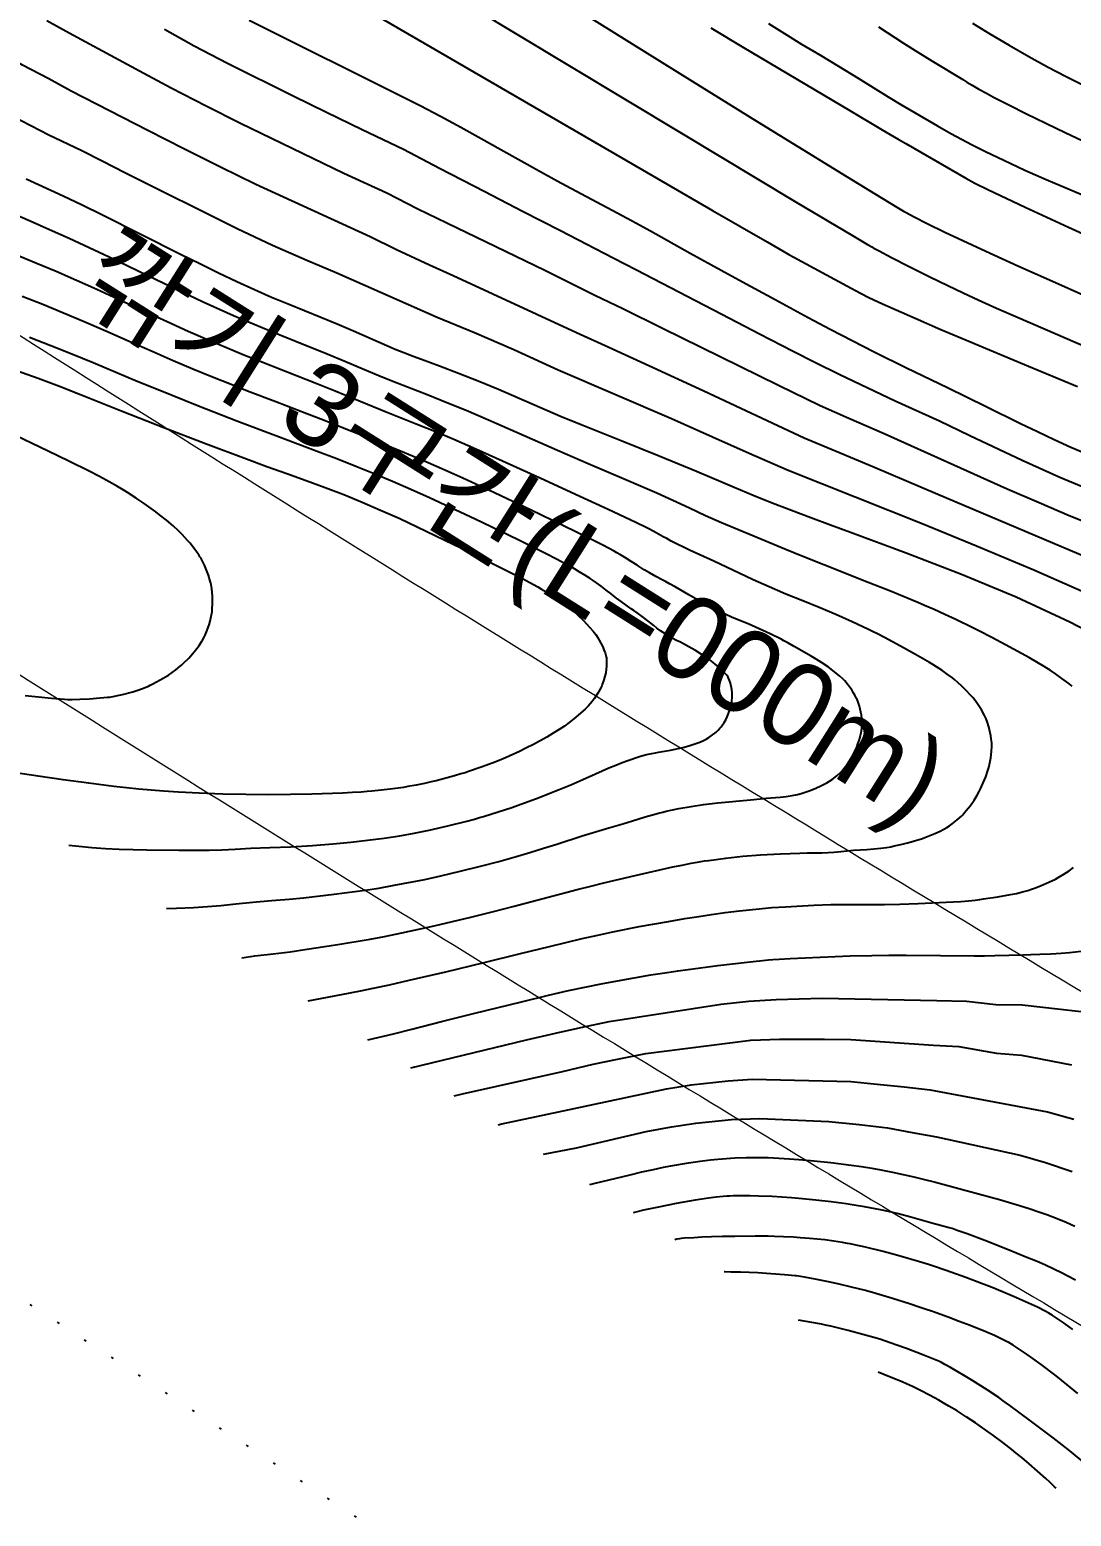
# Model space of a CAD drawing. Header units: millimetres. Extents: x 156921 to 159642, y 477538 to 479586.
# Drawn here: x 157654.6 to 157698.2, y 478997.5 to 479059.7 of the extents above; entities that cross this region are included whole.
import ezdxf

# ---------------------------------------------------------------- set-up
doc = ezdxf.new("R2010")
doc.units = ezdxf.units.MM
doc.header["$MEASUREMENT"] = 0
doc.linetypes.add('A-DOTLN01H', pattern=[0.125, 0, -0.125])
doc.linetypes.add('CONT', pattern=[2, 1, 1])
doc.layers.add('F0017111', color=94, linetype='Continuous', transparency=0.6)
doc.layers.add('F0017114', color=80, linetype='Continuous', transparency=0.6)
doc.layers.add('종단_인출선_문자_해치등', color=7, linetype='Continuous')
doc.layers.add('평면선형_인출선&문자', color=7, linetype='Continuous')
doc.layers.add('평면-임시폴대', color=136, linetype='Continuous', lineweight=9)
doc.styles.add('HM 4_폴대', font='BAREUNDOTUMPRO1.TTF')

msp = doc.modelspace()

# ---------------------------------------------------------------- linework, layer by layer
at = {"layer": 'F0017111', "transparency": 33554521, "flags": 128}
for points in [[(157663.817, 479066.223), (157674.924, 479059.525), (157681.877, 479055.339), (157686.684, 479052.456), (157689.036, 479051.052), (157689.661, 479050.681), (157689.842, 479050.575), (157689.903, 479050.54), (157690.152, 479050.407), (157690.664, 479050.138), (157691.439, 479049.743), (157692.277, 479049.327), (157693.031, 479048.962), (157693.665, 479048.661), (157694.301, 479048.364), (157695.064, 479048.019), (157696.587, 479047.354), (157698.881, 479046.373)], [(157661.174, 479064.884), (157671.81, 479058.701), (157678.522, 479054.806), (157683.18, 479052.107), (157685.468, 479050.785), (157686.14, 479050.398), (157686.372, 479050.266), (157686.584, 479050.149), (157687.434, 479049.684), (157688.803, 479048.946), (157689.377, 479048.643), (157689.722, 479048.466), (157690.295, 479048.195), (157691.667, 479047.591), (157692.741, 479047.127), (157693.907, 479046.63), (157696.244, 479045.65), (157698.452, 479044.737)], [(157699.597, 479037.251), (157692.615, 479040.216), (157689.895, 479041.373), (157688.353, 479042.01), (157687.018, 479042.573), (157682.812, 479044.541), (157680.506, 479045.597), (157678.839, 479046.369), (157677.483, 479046.982), (157672.32, 479049.373), (157671.333, 479049.813), (157669.948, 479050.458), (157668.853, 479050.999), (157664.06, 479053.184), (157662.584, 479053.914), (157661.077, 479054.67), (157659.548, 479055.449), (157656.339, 479057.1), (157655.402, 479057.604), (157654.293, 479058.185), (157653.414, 479058.698), (157649.381, 479060.906)], [(157677.078, 479060.784), (157682.332, 479057.514), (157685.048, 479055.827), (157686.744, 479054.778), (157688.81, 479053.507), (157690.251, 479052.627), (157690.963, 479052.195), (157691.175, 479052.069), (157691.25, 479052.025), (157691.619, 479051.833), (157692.159, 479051.557), (157692.901, 479051.197), (157694.625, 479050.399), (157695.961, 479049.789), (157697.404, 479049.138), (157700.278, 479047.855)], [(157698.869, 479036.064), (157696.626, 479037.051), (157694.235, 479038.059), (157691.95, 479038.987), (157686.35, 479041.216), (157684.706, 479041.932), (157683.171, 479042.614), (157681.466, 479043.375), (157676.716, 479045.42), (157674.867, 479046.267), (157673.222, 479046.976), (157671.657, 479047.617), (157667.446, 479049.484), (157666.191, 479050.001), (157664.757, 479050.632), (157663.279, 479051.332), (157658.584, 479053.681), (157657.659, 479054.155), (157656.754, 479054.613), (157655.396, 479055.256), (157651.244, 479057.406), (157649.71, 479058.23), (157648.377, 479058.95), (157646.938, 479059.72)], [(157700.325, 479038.439), (157698.102, 479039.326), (157696.845, 479039.866), (157695.508, 479040.445), (157690.362, 479042.751), (157688.884, 479043.396), (157687.685, 479043.929), (157685.942, 479044.773), (157681.085, 479047.166), (157679.419, 479047.99), (157678.25, 479048.544), (157676.163, 479049.588), (157672.052, 479051.576), (157670.846, 479052.161), (157669.548, 479052.824), (157667.743, 479053.654), (157663.42, 479055.74), (157661.977, 479056.463), (157660.512, 479057.216), (157659.38, 479057.832), (157656.247, 479059.528), (157655.313, 479060.04)], [(157699.864, 479040.038), (157697.721, 479040.931), (157696.145, 479041.638), (157693.944, 479042.673), (157692.673, 479043.29), (157690.83, 479044.128), (157688.513, 479045.224), (157687.455, 479045.737), (157686.56, 479046.194), (157685.142, 479046.919), (157683.891, 479047.577), (157680, 479049.61), (157679.017, 479050.106), (157676.811, 479051.248), (157675.231, 479052.06), (157673.647, 479052.885), (157671.745, 479053.864), (157670.242, 479054.65), (157668.519, 479055.48), (157667.027, 479056.202), (157665.623, 479056.889), (157662.877, 479058.257), (157661.476, 479058.984), (157660.241, 479059.671)], [(157683.104, 479059.744), (157684.478, 479058.926), (157688.924, 479056.281), (157690.279, 479055.479), (157690.947, 479055.087), (157691.272, 479054.899), (157693.779, 479053.457), (157694.161, 479053.251), (157694.703, 479052.978), (157696.267, 479052.233), (157698.076, 479051.398), (157699.734, 479050.65)], [(157690.127, 479059.784), (157691.173, 479059.11), (157691.777, 479058.727), (157692.363, 479058.364), (157693.651, 479057.581), (157693.828, 479057.474), (157694.042, 479057.348), (157694.329, 479057.184), (157694.644, 479057.009), (157694.942, 479056.85), (157695.576, 479056.524), (157696.316, 479056.151), (157697.126, 479055.752), (157697.967, 479055.353), (157699.331, 479054.712)], [(157694.06, 479059.94), (157694.79, 479059.49), (157695.598, 479059.015), (157696.424, 479058.546), (157697.204, 479058.119), (157697.979, 479057.711), (157698.787, 479057.298)], [(157698.238, 479032.189), (157698.09, 479032.302), (157697.804, 479032.517), (157697.537, 479032.708), (157697.317, 479032.858), (157697.171, 479032.952), (157697.063, 479033.017), (157696.44, 479033.373), (157695.444, 479033.919), (157694.87, 479034.225), (157694.331, 479034.504), (157693.884, 479034.73), (157693.585, 479034.876), (157693.359, 479034.982), (157692.907, 479035.191), (157692.454, 479035.396), (157692.056, 479035.572), (157691.77, 479035.695), (157691.541, 479035.791), (157690.622, 479036.171), (157689.698, 479036.538), (157687.833, 479037.268), (157686.958, 479037.617), (157686.208, 479037.925), (157684.862, 479038.485), (157683.553, 479039.036), (157682.891, 479039.328), (157682.21, 479039.647), (157681.524, 479039.969), (157680.853, 479040.27), (157679.481, 479040.862), (157677.978, 479041.503), (157676.696, 479042.059), (157674.95, 479042.829), (157673.8, 479043.332), (157672.871, 479043.727), (157672.063, 479044.058), (157671.275, 479044.368), (157669.981, 479044.87), (157669.38, 479045.113), (157668.61, 479045.437), (157667.79, 479045.783), (157667.042, 479046.091), (157665.699, 479046.631), (157665.041, 479046.895), (157664.33, 479047.186), (157663.659, 479047.466), (157663.122, 479047.695), (157662.571, 479047.938), (157661.858, 479048.264), (157660.976, 479048.679), (157659.916, 479049.189), (157657.926, 479050.146), (157657.087, 479050.541), (157656.252, 479050.925), (157655.427, 479051.296), (157654.618, 479051.651), (157653.871, 479051.981)], [(157663.482, 479020.826), (157664.025, 479020.905), (157664.787, 479020.998), (157665.497, 479021.082), (157666.11, 479021.167), (157667.498, 479021.388), (157668.853, 479021.613), (157669.45, 479021.723), (157670.179, 479021.874), (157671.523, 479022.168), (157673.066, 479022.53), (157674.016, 479022.763), (157674.876, 479022.982), (157676.304, 479023.357), (157677.508, 479023.679), (157678.082, 479023.829), (157678.623, 479023.962), (157679.945, 479024.27), (157681.521, 479024.627), (157681.907, 479024.709), (157682.286, 479024.783), (157682.614, 479024.842), (157682.844, 479024.879), (157683.025, 479024.905), (157683.742, 479025), (157684.441, 479025.075), (157685.182, 479025.133), (157686.026, 479025.178), (157686.836, 479025.206), (157687.143, 479025.213), (157687.338, 479025.215), (157687.477, 479025.214), (157687.752, 479025.217), (157688.021, 479025.228), (157688.254, 479025.243), (157688.417, 479025.257), (157688.545, 479025.272), (157689.076, 479025.324), (157689.644, 479025.362), (157689.935, 479025.382), (157690.221, 479025.413), (157690.468, 479025.447), (157690.642, 479025.477), (157690.779, 479025.506), (157691.057, 479025.567), (157691.339, 479025.639), (157691.591, 479025.707), (157691.773, 479025.762), (157691.922, 479025.809), (157692.21, 479025.91), (157692.483, 479026.022), (157692.711, 479026.128), (157692.864, 479026.21), (157692.981, 479026.28), (157693.096, 479026.352), (157693.207, 479026.429), (157693.419, 479026.597), (157693.595, 479026.756), (157693.656, 479026.816), (157693.691, 479026.853), (157693.802, 479026.987), (157693.972, 479027.204), (157694.128, 479027.429), (157694.255, 479027.63), (157694.338, 479027.779), (157694.398, 479027.901), (157694.513, 479028.148), (157694.614, 479028.4), (157694.693, 479028.625), (157694.742, 479028.788), (157694.776, 479028.922), (157694.807, 479029.055), (157694.831, 479029.188), (157694.861, 479029.453), (157694.871, 479029.686), (157694.87, 479029.769), (157694.867, 479029.818), (157694.847, 479029.984), (157694.828, 479030.115), (157694.805, 479030.244), (157694.743, 479030.496), (157694.675, 479030.71), (157694.647, 479030.785), (157694.629, 479030.829), (157694.559, 479030.973), (157694.439, 479031.199), (157694.303, 479031.416), (157694.172, 479031.6), (157694.07, 479031.726), (157693.981, 479031.824), (157693.801, 479032.015), (157693.613, 479032.198), (157693.444, 479032.352), (157693.32, 479032.457), (157693.218, 479032.537), (157693.004, 479032.699), (157692.773, 479032.861), (157692.558, 479033.002), (157692.394, 479033.103), (157692.255, 479033.184), (157691.674, 479033.518), (157691.041, 479033.874), (157690.71, 479034.055), (157690.377, 479034.231), (157690.084, 479034.382), (157689.873, 479034.487), (157689.704, 479034.569), (157689.024, 479034.889), (157688.338, 479035.193), (157687.648, 479035.483), (157686.954, 479035.763), (157686.253, 479036.046), (157685.544, 479036.347), (157684.873, 479036.646), (157684.29, 479036.922), (157683.758, 479037.18), (157683.238, 479037.422), (157682.22, 479037.887), (157681.962, 479038.009), (157681.692, 479038.143), (157681.448, 479038.269), (157681.267, 479038.367), (157681.118, 479038.45), (157680.823, 479038.611), (157680.534, 479038.763), (157680.285, 479038.89), (157680.111, 479038.976), (157679.975, 479039.04), (157678.814, 479039.583), (157677.443, 479040.213), (157676.144, 479040.811), (157674.381, 479041.613), (157673.265, 479042.113), (157672.357, 479042.51), (157671.56, 479042.847), (157670.778, 479043.165), (157669.518, 479043.666), (157668.196, 479044.204), (157667.382, 479044.537), (157666.618, 479044.843), (157665.299, 479045.36), (157664.167, 479045.803), (157663.556, 479046.048), (157662.829, 479046.349), (157662.036, 479046.687), (157661.23, 479047.04), (157660.35, 479047.436), (157659.336, 479047.904), (157658.313, 479048.379), (157657.403, 479048.794), (157656.55, 479049.174), (157655.698, 479049.544), (157654.851, 479049.901), (157654.015, 479050.246)], [(157660.321, 479022.885), (157660.744, 479022.904), (157661.451, 479022.938), (157662.033, 479022.973), (157662.591, 479023.019), (157663.226, 479023.085), (157663.935, 479023.156), (157664.716, 479023.218), (157665.46, 479023.275), (157666.059, 479023.334), (157667.348, 479023.491), (157668.637, 479023.659), (157669.204, 479023.744), (157669.854, 479023.86), (157671.139, 479024.11), (157671.805, 479024.254), (157672.617, 479024.445), (157673.463, 479024.657), (157674.231, 479024.862), (157674.922, 479025.056), (157675.538, 479025.238), (157676.107, 479025.413), (157676.657, 479025.587), (157677.725, 479025.925), (157678.834, 479026.26), (157679.429, 479026.438), (157680.052, 479026.631), (157680.364, 479026.726), (157680.665, 479026.813), (157680.921, 479026.882), (157681.098, 479026.927), (157681.235, 479026.959), (157681.77, 479027.074), (157682.278, 479027.165), (157682.806, 479027.24), (157683.399, 479027.305), (157684.762, 479027.443), (157685.443, 479027.51), (157686.011, 479027.554), (157686.266, 479027.579), (157686.519, 479027.619), (157686.739, 479027.664), (157686.896, 479027.706), (157687.02, 479027.745), (157687.266, 479027.829), (157687.506, 479027.926), (157687.712, 479028.019), (157687.855, 479028.092), (157687.968, 479028.155), (157688.078, 479028.221), (157688.185, 479028.291), (157688.385, 479028.446), (157688.549, 479028.594), (157688.605, 479028.65), (157688.637, 479028.686), (157688.737, 479028.812), (157688.815, 479028.915), (157688.89, 479029.024), (157689.028, 479029.255), (157689.141, 479029.471), (157689.213, 479029.636), (157689.265, 479029.777), (157689.313, 479029.916), (157689.353, 479030.055), (157689.409, 479030.327), (157689.426, 479030.453), (157689.436, 479030.562), (157689.441, 479030.645), (157689.44, 479030.694), (157689.425, 479030.856), (157689.41, 479030.985), (157689.389, 479031.111), (157689.328, 479031.356), (157689.259, 479031.564), (157689.23, 479031.637), (157689.21, 479031.68), (157689.135, 479031.819), (157689.072, 479031.928), (157689.005, 479032.035), (157688.857, 479032.24), (157688.715, 479032.411), (157688.661, 479032.47), (157688.627, 479032.504), (157688.507, 479032.614), (157688.287, 479032.798), (157688.015, 479032.997), (157687.74, 479033.183), (157687.513, 479033.324), (157687.311, 479033.444), (157686.59, 479033.861), (157686.325, 479034.01), (157686.162, 479034.098), (157686.048, 479034.156), (157685.594, 479034.382), (157685.135, 479034.594), (157684.674, 479034.796), (157684.209, 479034.988), (157683.975, 479035.086), (157683.738, 479035.192), (157683.528, 479035.29), (157683.377, 479035.364), (157683.254, 479035.426), (157682.743, 479035.7), (157682.188, 479036.02), (157681.62, 479036.347), (157681.376, 479036.481), (157681.205, 479036.573), (157681.069, 479036.642), (157680.801, 479036.785), (157680.538, 479036.934), (157680.311, 479037.069), (157680.152, 479037.169), (157680.026, 479037.252), (157679.778, 479037.413), (157679.533, 479037.564), (157679.323, 479037.69), (157679.175, 479037.775), (157679.058, 479037.839), (157678.588, 479038.09), (157678.109, 479038.333), (157676.908, 479038.924), (157675.593, 479039.563), (157673.813, 479040.397), (157672.729, 479040.894), (157671.842, 479041.293), (157671.058, 479041.636), (157670.28, 479041.963), (157669.51, 479042.277), (157668.75, 479042.582), (157667.477, 479043.091), (157666.898, 479043.322), (157666.194, 479043.594), (157664.899, 479044.089), (157663.718, 479044.545), (157663.023, 479044.817), (157662.248, 479045.129), (157661.429, 479045.467), (157660.601, 479045.815), (157659.724, 479046.193), (157658.757, 479046.62), (157657.782, 479047.051), (157656.881, 479047.442), (157656.014, 479047.807), (157655.144, 479048.162), (157654.275, 479048.507)], [(157656.241, 479025.542), (157656.65, 479025.497), (157657.203, 479025.447), (157657.764, 479025.405), (157658.339, 479025.375), (157658.921, 479025.353), (157659.503, 479025.341), (157660.845, 479025.33), (157661.541, 479025.329), (157662.11, 479025.334), (157662.633, 479025.348), (157663.193, 479025.376), (157663.846, 479025.408), (157664.646, 479025.438), (157665.53, 479025.475), (157666.434, 479025.528), (157667.292, 479025.593), (157668.043, 479025.665), (157668.737, 479025.746), (157669.428, 479025.838), (157670.087, 479025.937), (157670.685, 479026.039), (157671.322, 479026.168), (157672.098, 479026.347), (157672.892, 479026.549), (157673.212, 479026.634), (157673.425, 479026.695), (157673.586, 479026.742), (157674.204, 479026.931), (157674.772, 479027.119), (157675.302, 479027.306), (157675.806, 479027.495), (157676.766, 479027.865), (157677.245, 479028.06), (157677.748, 479028.284), (157678.279, 479028.525), (157678.842, 479028.771), (157679.127, 479028.89), (157679.402, 479028.999), (157679.635, 479029.087), (157679.795, 479029.143), (157679.919, 479029.185), (157680.168, 479029.262), (157680.416, 479029.329), (157680.634, 479029.38), (157680.789, 479029.411), (157680.914, 479029.432), (157681.417, 479029.522), (157681.932, 479029.629), (157682.188, 479029.694), (157682.436, 479029.775), (157682.648, 479029.856), (157682.794, 479029.923), (157682.908, 479029.983), (157683.02, 479030.046), (157683.126, 479030.115), (157683.325, 479030.274), (157683.412, 479030.357), (157683.485, 479030.432), (157683.539, 479030.492), (157683.569, 479030.531), (157683.663, 479030.672), (157683.734, 479030.788), (157683.796, 479030.909), (157683.896, 479031.168), (157683.932, 479031.295), (157683.96, 479031.409), (157683.977, 479031.499), (157683.984, 479031.555), (157683.994, 479031.75), (157683.996, 479031.903), (157683.986, 479032.048), (157683.931, 479032.315), (157683.891, 479032.431), (157683.851, 479032.527), (157683.814, 479032.597), (157683.788, 479032.637), (157683.679, 479032.755), (157683.589, 479032.849), (157683.491, 479032.943), (157683.273, 479033.131), (157683.062, 479033.296), (157682.895, 479033.413), (157682.749, 479033.506), (157682.464, 479033.684), (157682.194, 479033.842), (157681.968, 479033.966), (157681.814, 479034.044), (157681.697, 479034.098), (157681.461, 479034.219), (157681.219, 479034.364), (157681.004, 479034.508), (157680.848, 479034.624), (157680.72, 479034.727), (157680.47, 479034.926), (157680.229, 479035.109), (157680.025, 479035.26), (157679.885, 479035.358), (157679.776, 479035.432), (157679.561, 479035.58), (157679.348, 479035.733), (157679.165, 479035.871), (157679.036, 479035.972), (157678.935, 479036.054), (157678.728, 479036.218), (157678.513, 479036.379), (157678.32, 479036.518), (157678.178, 479036.616), (157678.062, 479036.693), (157677.829, 479036.843), (157677.599, 479036.985), (157677.398, 479037.105), (157677.256, 479037.186), (157677.142, 479037.248), (157676.678, 479037.496), (157676.192, 479037.744), (157675.041, 479038.316), (157674.265, 479038.694), (157673.244, 479039.181), (157672.194, 479039.675), (157671.328, 479040.076), (157670.555, 479040.424), (157669.782, 479040.76), (157669.012, 479041.083), (157668.244, 479041.392), (157667.456, 479041.701), (157666.627, 479042.02), (157664.901, 479042.671), (157663.268, 479043.287), (157661.668, 479043.91), (157659.973, 479044.59), (157659.098, 479044.95), (157658.178, 479045.336), (157657.252, 479045.724), (157656.358, 479046.09), (157655.477, 479046.44), (157654.59, 479046.78)], [(157654.411, 479031.81), (157654.965, 479031.742), (157655.511, 479031.687), (157656.048, 479031.647), (157656.181, 479031.639), (157656.375, 479031.636), (157656.69, 479031.645), (157657.093, 479031.665), (157657.551, 479031.701), (157657.854, 479031.728), (157657.942, 479031.74), (157658.086, 479031.764), (157658.269, 479031.799), (157658.478, 479031.844), (157658.908, 479031.958), (157659.116, 479032.026), (157659.317, 479032.101), (157659.566, 479032.199), (157659.638, 479032.231), (157659.753, 479032.287), (157660.064, 479032.453), (157660.401, 479032.659), (157660.56, 479032.768), (157660.712, 479032.883), (157660.9, 479033.03), (157660.952, 479033.075), (157661.035, 479033.152), (157661.255, 479033.372), (157661.485, 479033.632), (157661.589, 479033.765), (157661.686, 479033.902), (157661.803, 479034.074), (157661.834, 479034.126), (157661.881, 479034.215), (157661.938, 479034.331), (157661.998, 479034.466), (157662.107, 479034.759), (157662.15, 479034.908), (157662.185, 479035.058), (157662.224, 479035.248), (157662.232, 479035.305), (157662.241, 479035.399), (157662.255, 479035.663), (157662.25, 479035.963), (157662.237, 479036.113), (157662.218, 479036.262), (157662.19, 479036.449), (157662.178, 479036.504), (157662.155, 479036.595), (157662.078, 479036.845), (157661.972, 479037.124), (157661.91, 479037.261), (157661.842, 479037.396), (157661.753, 479037.564), (157661.723, 479037.613), (157661.67, 479037.695), (157661.513, 479037.92), (157661.315, 479038.172), (157661.208, 479038.295), (157661.096, 479038.417), (157660.98, 479038.539), (157660.827, 479038.689), (157660.599, 479038.898), (157660.324, 479039.136), (157660.031, 479039.371), (157659.88, 479039.488), (157659.683, 479039.634), (157659.393, 479039.837), (157659.049, 479040.067), (157658.688, 479040.296), (157658.504, 479040.409), (157658.265, 479040.551), (157657.919, 479040.746), (157657.512, 479040.968), (157657.089, 479041.188), (157656.228, 479041.616), (157655.365, 479042.029), (157653.675, 479042.831)], [(157666.258, 479019.019), (157667.648, 479019.285), (157668.438, 479019.442), (157669.043, 479019.565), (157669.658, 479019.699), (157670.479, 479019.886), (157672.012, 479020.246), (157673.62, 479020.635), (157675.134, 479021.007), (157676.357, 479021.306), (157677.726, 479021.631), (157678.374, 479021.779), (157678.999, 479021.911), (157680.107, 479022.13), (157681.334, 479022.35), (157682.017, 479022.466), (157682.6, 479022.561), (157683.141, 479022.642), (157683.702, 479022.72), (157684.31, 479022.794), (157684.995, 479022.865), (157685.667, 479022.925), (157686.235, 479022.966), (157687.416, 479023.028), (157688.131, 479023.052), (157688.949, 479023.062), (157690.384, 479023.063), (157691.017, 479023.071), (157691.783, 479023.101), (157693.257, 479023.17), (157693.576, 479023.189), (157693.894, 479023.215), (157694.171, 479023.243), (157694.368, 479023.267), (157694.525, 479023.289), (157695.12, 479023.379), (157695.649, 479023.47), (157695.899, 479023.521), (157696.15, 479023.584), (157696.372, 479023.647), (157696.531, 479023.698), (157696.659, 479023.744), (157696.914, 479023.841), (157697.164, 479023.947), (157697.381, 479024.047), (157697.532, 479024.123), (157697.652, 479024.189), (157697.886, 479024.324), (157698.108, 479024.47), (157698.294, 479024.604)], [(157670.557, 479016.219), (157675.388, 479017.387), (157676.609, 479017.668), (157677.667, 479017.914), (157678.858, 479018.162), (157683.538, 479018.891), (157684.705, 479019.013), (157685.845, 479019.085), (157687.775, 479019.139), (157692.571, 479019.046), (157693.807, 479019.014), (157695.031, 479018.878), (157696.145, 479018.854), (157700.09, 479018.405)], [(157672.36, 479015.045), (157672.714, 479015.129), (157676.899, 479016.072), (157678.183, 479016.373), (157679.197, 479016.588), (157680.392, 479016.819), (157684.778, 479017.379), (157685.985, 479017.418), (157687.865, 479017.419), (157688.963, 479017.406), (157692.428, 479017.175), (157693.482, 479017.118), (157695.069, 479016.836), (157696.115, 479016.756), (157698.209, 479016.345)], [(157674.205, 479013.843), (157674.354, 479013.876), (157675.807, 479014.186), (157677.188, 479014.476), (157681.247, 479015.342), (157682.288, 479015.504), (157683.827, 479015.672), (157684.85, 479015.745), (157688.97, 479015.655), (157690.072, 479015.543), (157691.207, 479015.427), (157692.285, 479015.304), (157697.205, 479014.384), (157698.297, 479014.074)], [(157676.109, 479012.604), (157677.478, 479012.88), (157680.403, 479013.552), (157681.465, 479013.754), (157682.476, 479013.912), (157683.971, 479014.063), (157685.153, 479014.107), (157688.044, 479013.979), (157689.32, 479013.854), (157690.509, 479013.706), (157691.54, 479013.511), (157692.551, 479013.329), (157696.056, 479012.561), (157697.12, 479012.259), (157698.226, 479011.879)], [(157698.376, 479007.334), (157698.055, 479007.506), (157697.818, 479007.628), (157697.443, 479007.81), (157697.115, 479007.963), (157696.87, 479008.073), (157696.701, 479008.144), (157696.342, 479008.29), (157695.529, 479008.617), (157694.572, 479008.993), (157693.831, 479009.273), (157693.424, 479009.42), (157693.281, 479009.469), (157693.209, 479009.491), (157693.09, 479009.524), (157692.365, 479009.727), (157691.482, 479009.973), (157690.965, 479010.108), (157690.55, 479010.207), (157690.21, 479010.278), (157689.543, 479010.401), (157689.11, 479010.475), (157688.77, 479010.53), (157688.147, 479010.614), (157687.504, 479010.687), (157686.945, 479010.74), (157686.49, 479010.777), (157686.073, 479010.806), (157685.669, 479010.83), (157685.105, 479010.85), (157684.755, 479010.858), (157684.441, 479010.861), (157684.044, 479010.858), (157683.887, 479010.854), (157683.795, 479010.848), (157683.622, 479010.833), (157683.334, 479010.807), (157683.017, 479010.77), (157682.452, 479010.683), (157681.654, 479010.542), (157680.92, 479010.395), (157680.291, 479010.258), (157679.861, 479010.16)], [(157698.267, 479005.269), (157698.11, 479005.384), (157697.897, 479005.537), (157697.691, 479005.679), (157697.522, 479005.792), (157697.391, 479005.876), (157697.263, 479005.953), (157697.105, 479006.041), (157696.777, 479006.202), (157696.274, 479006.435), (157695.775, 479006.653), (157695.32, 479006.844), (157694.879, 479007.024), (157694.439, 479007.199), (157693.78, 479007.447), (157692.956, 479007.742), (157692.434, 479007.921), (157692.215, 479007.993), (157692.078, 479008.035), (157691.804, 479008.117), (157691.368, 479008.245), (157690.941, 479008.367), (157690.326, 479008.529), (157689.583, 479008.712), (157689.127, 479008.816), (157688.942, 479008.855), (157688.83, 479008.876), (157688.613, 479008.913), (157688.257, 479008.971), (157687.878, 479009.023), (157687.239, 479009.083), (157686.852, 479009.114), (157686.573, 479009.132), (157686.144, 479009.153), (157685.777, 479009.167), (157685.51, 479009.173), (157685.332, 479009.174), (157684.959, 479009.172), (157684.118, 479009.164), (157683.602, 479009.156), (157683.139, 479009.144), (157682.736, 479009.13), (157682.397, 479009.114), (157681.998, 479009.09), (157681.861, 479009.078), (157681.795, 479009.069), (157681.691, 479009.049), (157681.596, 479009.03)], [(157698.471, 479002.593), (157698.008, 479002.976), (157697.56, 479003.337), (157696.934, 479003.809), (157696.584, 479004.064), (157696.348, 479004.23), (157696.02, 479004.45), (157695.76, 479004.617), (157695.586, 479004.72), (157695.486, 479004.774), (157695.295, 479004.865), (157694.977, 479005.015), (157694.62, 479005.172), (157693.97, 479005.433), (157693.507, 479005.61), (157693.038, 479005.784), (157692.381, 479006.021), (157692.075, 479006.127), (157691.864, 479006.197), (157691.417, 479006.343), (157690.706, 479006.571), (157690.008, 479006.782), (157689.584, 479006.897), (157689.001, 479007.045), (157688.429, 479007.183), (157688.038, 479007.271), (157687.482, 479007.382), (157687.034, 479007.462), (157686.779, 479007.504), (157686.685, 479007.517), (157686.635, 479007.522), (157686.185, 479007.559), (157685.619, 479007.603), (157685.08, 479007.638), (157684.352, 479007.666), (157683.952, 479007.676), (157683.688, 479007.679), (157683.671, 479007.679)], [(157698.994, 478999.477), (157698.136, 479000.19), (157697.82, 479000.444), (157697.441, 479000.738), (157696.489, 479001.453), (157695.617, 479002.093), (157695.351, 479002.285), (157695.221, 479002.377), (157695.158, 479002.419), (157694.673, 479002.741), (157694.03, 479003.148), (157693.68, 479003.365), (157693.45, 479003.503), (157693.142, 479003.681), (157692.906, 479003.811), (157692.757, 479003.889), (157692.678, 479003.925), (157691.976, 479004.204), (157691.303, 479004.469), (157690.855, 479004.636), (157690.185, 479004.861), (157689.934, 479004.939), (157689.628, 479005.025), (157688.85, 479005.228), (157688.13, 479005.404), (157687.91, 479005.456), (157687.801, 479005.48), (157687.747, 479005.491), (157687.333, 479005.568), (157686.774, 479005.658)]]:
    msp.add_lwpolyline(points, dxfattribs=at)
at = {"layer": 'F0017114', "transparency": 33554521, "flags": 128}
for points in [[(157698.875, 479041.886), (157698.179, 479042.185), (157697.482, 479042.5), (157696.781, 479042.831), (157696.075, 479043.176), (157694.609, 479043.902), (157693.834, 479044.281), (157693.02, 479044.673), (157691.297, 479045.505), (157689.946, 479046.17), (157689.021, 479046.643), (157688.098, 479047.126), (157687.178, 479047.614), (157685.799, 479048.355), (157684.43, 479049.095), (157683.539, 479049.584), (157682.243, 479050.305), (157680.58, 479051.231), (157679.784, 479051.668), (157679.005, 479052.085), (157677.459, 479052.909), (157676.68, 479053.328), (157675.901, 479053.755), (157674.311, 479054.641), (157673.488, 479055.101), (157672.643, 479055.568), (157671.788, 479056.03), (157670.937, 479056.475), (157670.102, 479056.901), (157669.295, 479057.307), (157667.784, 479058.058), (157666.405, 479058.741), (157665.092, 479059.393), (157663.777, 479060.05)], [(157685.528, 479059.926), (157686.194, 479059.505), (157686.909, 479059.067), (157687.666, 479058.611), (157688.456, 479058.134), (157689.272, 479057.635), (157690.525, 479056.862), (157691.063, 479056.536), (157691.825, 479056.084), (157692.593, 479055.637), (157693.148, 479055.325), (157693.596, 479055.083), (157694.044, 479054.849), (157694.6, 479054.571), (157695.374, 479054.2), (157696.258, 479053.792), (157697.143, 479053.403), (157698.034, 479053.023), (157698.935, 479052.645)], [(157700.339, 479033.729), (157698.141, 479034.876), (157695.888, 479035.914), (157693.599, 479036.866), (157691.286, 479037.759), (157688.96, 479038.618), (157688.114, 479038.927), (157687.292, 479039.236), (157686.484, 479039.546), (157685.682, 479039.859), (157684.885, 479040.179), (157684.089, 479040.511), (157682.514, 479041.178), (157681.733, 479041.504), (157680.948, 479041.822), (157679.348, 479042.458), (157677.677, 479043.128), (157676.816, 479043.485), (157675.949, 479043.858), (157674.22, 479044.606), (157673.373, 479044.958), (157672.552, 479045.281), (157671.757, 479045.579), (157670.994, 479045.861), (157670.806, 479045.929), (157670.575, 479046.016), (157670.256, 479046.142), (157669.897, 479046.288), (157669.543, 479046.439), (157668.151, 479047.051), (157667.464, 479047.349), (157666.781, 479047.629), (157665.415, 479048.175), (157664.718, 479048.462), (157664, 479048.776), (157663.261, 479049.116), (157662.497, 479049.48), (157661.713, 479049.863), (157660.912, 479050.261), (157659.277, 479051.083), (157657.62, 479051.913), (157656.798, 479052.317), (157655.992, 479052.7), (157654.452, 479053.412)], [(157654.04, 479045.404), (157654.946, 479045.078), (157655.842, 479044.742), (157656.725, 479044.398), (157658.472, 479043.706), (157660.216, 479043.025), (157661.959, 479042.355), (157663.678, 479041.703), (157664.523, 479041.391), (157665.354, 479041.093), (157666.168, 479040.802), (157666.961, 479040.51), (157667.74, 479040.21), (157668.514, 479039.896), (157669.285, 479039.566), (157670.056, 479039.218), (157670.819, 479038.86), (157671.571, 479038.501), (157673.051, 479037.785), (157673.78, 479037.428), (157674.501, 479037.069), (157675.2, 479036.708), (157675.863, 479036.346), (157676.025, 479036.255), (157676.218, 479036.141), (157676.476, 479035.98), (157676.757, 479035.795), (157677.022, 479035.608), (157677.183, 479035.491), (157677.231, 479035.453), (157677.31, 479035.386), (157677.531, 479035.186), (157677.782, 479034.939), (157678.031, 479034.669), (157678.186, 479034.492), (157678.227, 479034.44), (157678.288, 479034.353), (157678.362, 479034.242), (157678.44, 479034.115), (157678.581, 479033.847), (157678.635, 479033.715), (157678.678, 479033.585), (157678.725, 479033.423), (157678.734, 479033.373), (157678.741, 479033.287), (157678.744, 479033.175), (157678.741, 479033.043), (157678.706, 479032.756), (157678.672, 479032.607), (157678.626, 479032.456), (157678.563, 479032.266), (157678.541, 479032.212), (157678.502, 479032.127), (157678.383, 479031.901), (157678.231, 479031.664), (157678.147, 479031.556), (157678.059, 479031.455), (157677.968, 479031.357), (157677.848, 479031.238), (157677.672, 479031.075), (157677.462, 479030.894), (157677.24, 479030.719), (157677.126, 479030.633), (157676.979, 479030.527), (157676.764, 479030.383), (157676.511, 479030.221), (157676.247, 479030.064), (157676.112, 479029.986), (157675.939, 479029.89), (157675.689, 479029.758), (157675.397, 479029.609), (157675.095, 479029.462), (157674.515, 479029.197), (157674.249, 479029.085), (157674, 479028.986), (157673.499, 479028.801), (157672.96, 479028.619), (157672.821, 479028.574), (157672.642, 479028.519), (157672.384, 479028.443), (157671.769, 479028.277), (157671.611, 479028.236), (157671.408, 479028.188), (157671.116, 479028.124), (157670.774, 479028.055), (157670.422, 479027.991), (157670.244, 479027.959), (157670.016, 479027.924), (157669.689, 479027.88), (157669.307, 479027.836), (157668.916, 479027.799), (157668.718, 479027.782), (157668.467, 479027.763), (157668.109, 479027.741), (157667.694, 479027.718), (157667.271, 479027.701), (157666.404, 479027.676), (157665.508, 479027.659), (157664.587, 479027.653), (157663.643, 479027.657), (157662.678, 479027.676), (157661.695, 479027.714), (157660.824, 479027.76), (157660.196, 479027.799), (157659.685, 479027.838), (157659.169, 479027.886), (157658.648, 479027.94), (157658.123, 479028), (157657.065, 479028.129), (157656.002, 479028.271), (157654.946, 479028.427), (157653.912, 479028.584)], [(157668.75, 479017.396), (157669.827, 479017.65), (157670.597, 479017.84), (157671.833, 479018.155), (157673.169, 479018.491), (157675.179, 479018.988), (157676.319, 479019.264), (157677.152, 479019.455), (157677.832, 479019.599), (157678.518, 479019.737), (157679.208, 479019.867), (157679.9, 479019.99), (157680.594, 479020.107), (157681.287, 479020.217), (157681.461, 479020.244), (157681.722, 479020.282), (157682.161, 479020.342), (157683.394, 479020.501), (157684.633, 479020.647), (157685.525, 479020.737), (157685.704, 479020.752), (157685.974, 479020.771), (157686.424, 479020.798), (157687.686, 479020.859), (157688.947, 479020.908), (157689.846, 479020.929), (157690.563, 479020.934), (157691.282, 479020.931), (157692.715, 479020.917), (157694.131, 479020.91), (157694.306, 479020.909), (157694.566, 479020.912), (157694.993, 479020.92), (157696.174, 479020.951), (157696.509, 479020.962), (157696.883, 479020.976), (157697.333, 479020.998), (157697.776, 479021.024), (157698.128, 479021.053), (157698.732, 479021.118)], [(157678.041, 479011.345), (157678.266, 479011.396), (157679.73, 479011.75), (157680.215, 479011.865), (157680.702, 479011.973), (157681.13, 479012.062), (157681.437, 479012.122), (157682.175, 479012.249), (157682.664, 479012.319), (157683.091, 479012.372), (157683.394, 479012.402), (157684.115, 479012.453), (157684.587, 479012.471), (157684.996, 479012.476), (157685.51, 479012.463), (157685.96, 479012.443), (157686.405, 479012.417), (157686.79, 479012.39), (157687.277, 479012.347), (157688.134, 479012.259), (157688.986, 479012.152), (157689.413, 479012.091), (157689.843, 479012.02), (157690.223, 479011.953), (157690.716, 479011.853), (157691.158, 479011.758), (157691.604, 479011.656), (157691.998, 479011.562), (157692.51, 479011.432), (157694.312, 479010.954), (157695.185, 479010.711), (157696.027, 479010.464), (157696.436, 479010.336), (157696.836, 479010.202), (157697.179, 479010.08), (157697.608, 479009.914), (157697.979, 479009.759), (157698.339, 479009.593)], [(157697.56, 478998.634), (157697.499, 478998.693), (157697.294, 478998.884), (157697.126, 478999.038), (157696.785, 478999.345), (157696.435, 478999.648), (157696.121, 478999.912), (157695.892, 479000.098), (157695.705, 479000.246), (157695.328, 479000.538), (157694.949, 479000.822), (157694.616, 479001.064), (157694.376, 479001.232), (157694.184, 479001.363), (157693.799, 479001.619), (157693.414, 479001.863), (157693.077, 479002.068), (157692.837, 479002.208), (157692.645, 479002.315), (157692.261, 479002.523), (157691.878, 479002.72), (157691.543, 479002.884), (157691.304, 479002.994), (157691.113, 479003.078), (157690.732, 479003.24), (157690.352, 479003.393), (157690.114, 479003.483)]]:
    msp.add_lwpolyline(points, dxfattribs=at)
at = {"layer": '종단_인출선_문자_해치등', "color": 197, "linetype": 'A-DOTLN01H', "ltscale": 10}
msp.add_line((157122.912, 479352.569), (157789.941, 478918.187), dxfattribs=at)
at = {"layer": '평면-임시폴대', "linetype": 'CONT', "flags": 128}
for points in [[(157265.079, 479308.061), (157607.161, 479077.634), (157607.589, 479077.346), (157608.022, 479077.054), (157608.455, 479076.763), (157608.888, 479076.472), (157609.321, 479076.181), (157609.755, 479075.89), (157610.188, 479075.599), (157610.621, 479075.308), (157611.055, 479075.018), (157611.488, 479074.727), (157611.922, 479074.437), (157612.355, 479074.147), (157612.789, 479073.856), (157613.223, 479073.566), (157613.657, 479073.276), (157614.091, 479072.986), (157614.525, 479072.697), (157614.959, 479072.407), (157615.393, 479072.118), (157615.827, 479071.828), (157616.261, 479071.539), (157616.696, 479071.25), (157617.13, 479070.96), (157617.565, 479070.671), (157617.999, 479070.383), (157618.434, 479070.094), (157618.869, 479069.805), (157619.303, 479069.517), (157619.738, 479069.228), (157620.173, 479068.94), (157620.608, 479068.652), (157621.043, 479068.363), (157621.479, 479068.075), (157621.914, 479067.788), (157622.349, 479067.5), (157622.784, 479067.212), (157623.22, 479066.924), (157623.655, 479066.637), (157624.091, 479066.35), (157624.527, 479066.062), (157624.962, 479065.775), (157625.398, 479065.488), (157625.834, 479065.201), (157626.27, 479064.914), (157626.706, 479064.628), (157627.142, 479064.341), (157627.578, 479064.055), (157628.015, 479063.768), (157628.451, 479063.482), (157628.887, 479063.196), (157629.324, 479062.91), (157629.76, 479062.624), (157630.197, 479062.338), (157630.633, 479062.052), (157631.07, 479061.767), (157631.507, 479061.481), (157631.944, 479061.196), (157632.381, 479060.91), (157632.818, 479060.625), (157633.255, 479060.34), (157633.692, 479060.055), (157634.129, 479059.77), (157634.567, 479059.486), (157635.004, 479059.201), (157635.441, 479058.917), (157635.879, 479058.632), (157636.317, 479058.348), (157636.754, 479058.064), (157637.192, 479057.779), (157637.63, 479057.496), (157638.068, 479057.212), (157638.506, 479056.928), (157638.944, 479056.644), (157639.382, 479056.361), (157639.82, 479056.077), (157640.258, 479055.794), (157640.696, 479055.511), (157641.135, 479055.228), (157641.573, 479054.945), (157642.012, 479054.662), (157642.45, 479054.379), (157642.889, 479054.096), (157643.328, 479053.814), (157643.767, 479053.531), (157644.205, 479053.249), (157644.644, 479052.967), (157645.083, 479052.685), (157645.522, 479052.403), (157645.962, 479052.121), (157646.401, 479051.839), (157646.84, 479051.557), (157647.279, 479051.276), (157647.719, 479050.994), (157648.158, 479050.713), (157648.598, 479050.432), (157649.038, 479050.151), (157649.477, 479049.87), (157649.917, 479049.589), (157650.357, 479049.308), (157650.797, 479049.027), (157651.237, 479048.747), (157651.677, 479048.466), (157652.117, 479048.186), (157652.557, 479047.905), (157652.998, 479047.625), (157653.438, 479047.345), (157653.878, 479047.065), (157654.319, 479046.786), (157654.759, 479046.506), (157655.2, 479046.226), (157655.641, 479045.947), (157656.081, 479045.667), (157656.522, 479045.388), (157656.963, 479045.109), (157657.404, 479044.83), (157657.845, 479044.551), (157658.286, 479044.272), (157658.727, 479043.994), (157659.169, 479043.715), (157659.61, 479043.436), (157660.051, 479043.158), (157660.493, 479042.88), (157660.934, 479042.602), (157661.376, 479042.324), (157661.818, 479042.046), (157662.259, 479041.768), (157662.701, 479041.49), (157663.143, 479041.213), (157663.585, 479040.935), (157664.027, 479040.658), (157664.469, 479040.38), (157664.911, 479040.103), (157665.353, 479039.826), (157665.796, 479039.549), (157666.238, 479039.272), (157666.681, 479038.996), (157667.123, 479038.719), (157667.566, 479038.443), (157668.008, 479038.166), (157668.451, 479037.89), (157668.894, 479037.614), (157669.337, 479037.338), (157669.779, 479037.062), (157670.222, 479036.786), (157670.666, 479036.51), (157671.109, 479036.235), (157671.552, 479035.959), (157671.995, 479035.684), (157672.438, 479035.408), (157672.882, 479035.133), (157673.325, 479034.858), (157673.769, 479034.583), (157674.212, 479034.308), (157674.656, 479034.034), (157675.1, 479033.759), (157675.544, 479033.485), (157675.987, 479033.21), (157676.431, 479032.936), (157676.875, 479032.662), (157677.32, 479032.388), (157677.764, 479032.114), (157678.208, 479031.84), (157678.652, 479031.566), (157679.097, 479031.293), (157679.541, 479031.019), (157679.985, 479030.746), (157680.43, 479030.472), (157680.875, 479030.199), (157681.319, 479029.926), (157681.764, 479029.653), (157682.209, 479029.38), (157682.654, 479029.108), (157683.099, 479028.835), (157683.544, 479028.563), (157683.989, 479028.29), (157684.434, 479028.018), (157684.879, 479027.746), (157685.325, 479027.474), (157685.77, 479027.202), (157686.216, 479026.93), (157686.661, 479026.658), (157687.107, 479026.387), (157687.552, 479026.115), (157687.998, 479025.844), (157688.444, 479025.572), (157688.89, 479025.301), (157689.336, 479025.03), (157689.782, 479024.759), (157690.228, 479024.488), (157690.674, 479024.218), (157691.12, 479023.947), (157691.566, 479023.676), (157692.012, 479023.406), (157692.459, 479023.136), (157692.905, 479022.866), (157693.352, 479022.596), (157693.798, 479022.326), (157694.245, 479022.056), (157694.692, 479021.786), (157695.139, 479021.517), (157695.586, 479021.247), (157696.032, 479020.978), (157696.479, 479020.708), (157696.927, 479020.439), (157697.374, 479020.17), (157697.821, 479019.901), (157698.268, 479019.632), (157698.715, 479019.364), (157699.163, 479019.095), (157699.61, 479018.827), (157700.058, 479018.558), (157700.505, 479018.29), (157700.953, 479018.022), (157701.401, 479017.754), (157701.849, 479017.486), (157702.297, 479017.218), (157702.745, 479016.95), (157703.193, 479016.683), (157703.641, 479016.415), (157704.089, 479016.148), (157704.537, 479015.881), (157704.985, 479015.613), (157705.434, 479015.346), (157705.882, 479015.079), (157706.33, 479014.813), (157706.779, 479014.546), (157707.228, 479014.279), (157707.676, 479014.013), (157708.125, 479013.747), (157708.574, 479013.48), (157709.023, 479013.214), (157709.472, 479012.948), (157709.921, 479012.682), (157710.37, 479012.416), (157710.819, 479012.151), (157711.268, 479011.885), (157711.717, 479011.62), (157712.167, 479011.354), (157712.616, 479011.089), (157713.066, 479010.824), (157713.515, 479010.559), (157713.965, 479010.294), (157714.414, 479010.029), (157714.864, 479009.765), (157715.314, 479009.5), (157715.764, 479009.236), (157716.214, 479008.971), (157716.664, 479008.707), (157717.114, 479008.443), (157717.564, 479008.179), (157718.014, 479007.915), (157718.464, 479007.651), (157718.915, 479007.388), (157719.365, 479007.124), (157719.816, 479006.861), (157720.266, 479006.597), (157720.717, 479006.334), (157721.167, 479006.071), (157721.618, 479005.808), (157722.069, 479005.545), (157722.52, 479005.282), (157722.971, 479005.02), (157723.422, 479004.757), (157723.873, 479004.495), (157724.324, 479004.232), (157724.775, 479003.97), (157725.226, 479003.708), (157725.678, 479003.446), (157726.129, 479003.184), (157726.58, 479002.923), (157727.032, 479002.661), (157727.483, 479002.399), (157727.935, 479002.138), (157728.387, 479001.877), (157728.839, 479001.615), (157729.29, 479001.354), (157729.742, 479001.093), (157730.194, 479000.833), (157730.646, 479000.572), (157731.098, 479000.311), (157731.551, 479000.051), (157732.003, 478999.79), (157732.455, 478999.53), (157732.908, 478999.27), (157733.36, 478999.01), (157733.812, 478998.75), (157734.265, 478998.49), (157734.718, 478998.23), (157735.17, 478997.971), (157735.623, 478997.711), (157736.076, 478997.452), (157736.529, 478997.193), (157736.982, 478996.933), (157737.435, 478996.674), (157737.888, 478996.416), (157738.341, 478996.157), (157738.794, 478995.898), (157739.247, 478995.639), (157739.701, 478995.381), (157740.154, 478995.123), (157740.608, 478994.864), (157741.061, 478994.606), (157741.515, 478994.348), (157741.968, 478994.09), (157742.422, 478993.832), (157742.876, 478993.575), (157743.33, 478993.317), (157743.784, 478993.06), (157744.238, 478992.802), (157744.692, 478992.545), (157745.146, 478992.288), (157745.6, 478992.031), (157746.054, 478991.774), (157746.508, 478991.517), (157746.963, 478991.261), (157747.417, 478991.004), (157747.872, 478990.748), (157748.326, 478990.492), (157748.781, 478990.235), (157749.236, 478989.979), (157749.69, 478989.723), (157750.145, 478989.467), (157750.6, 478989.212), (157751.055, 478988.956), (157751.51, 478988.701), (157751.965, 478988.445), (157752.42, 478988.19), (157752.875, 478987.935), (157753.331, 478987.68), (157753.786, 478987.425), (157754.241, 478987.17), (157754.697, 478986.915), (157755.152, 478986.66), (157755.608, 478986.406), (157756.063, 478986.152), (157756.519, 478985.897), (157756.975, 478985.643), (157757.431, 478985.389), (157757.887, 478985.135), (157758.343, 478984.881), (157758.799, 478984.628), (157759.255, 478984.374), (157759.711, 478984.121), (157760.167, 478983.867), (157760.623, 478983.614), (157761.08, 478983.361), (157761.536, 478983.108), (157761.993, 478982.855), (157762.449, 478982.602), (157762.906, 478982.35), (157763.362, 478982.097), (157763.819, 478981.845), (157764.276, 478981.592), (157764.733, 478981.34), (157765.19, 478981.088), (157765.647, 478980.836), (157766.104, 478980.584), (157766.561, 478980.332), (157767.018, 478980.081), (157767.475, 478979.829), (157767.932, 478979.578), (157768.39, 478979.326), (157768.847, 478979.075), (157769.305, 478978.824), (157769.762, 478978.573), (157770.22, 478978.322), (157770.677, 478978.072), (157771.135, 478977.821), (157771.593, 478977.57), (157772.051, 478977.32), (157772.509, 478977.07), (157772.967, 478976.82), (157773.425, 478976.57), (157773.883, 478976.32), (157774.341, 478976.07), (157774.799, 478975.82), (157775.257, 478975.571), (157775.716, 478975.321), (157776.174, 478975.072), (157776.633, 478974.823), (157777.091, 478974.573), (157777.55, 478974.324), (157778.008, 478974.076), (157778.467, 478973.827), (157778.926, 478973.578), (157779.385, 478973.33), (157779.844, 478973.081), (157780.303, 478972.833), (157780.762, 478972.585), (157781.221, 478972.336), (157781.68, 478972.088), (157782.139, 478971.841), (157782.598, 478971.593), (157783.058, 478971.345), (157783.517, 478971.098), (157783.977, 478970.85), (157784.436, 478970.603), (157784.896, 478970.356), (157785.355, 478970.109), (157785.815, 478969.862), (157786.275, 478969.615), (157786.735, 478969.368), (157787.195, 478969.122), (157787.655, 478968.875), (157788.115, 478968.629), (157788.575, 478968.383), (157789.035, 478968.136), (157789.495, 478967.89), (157789.955, 478967.644), (157790.416, 478967.399), (157790.876, 478967.153), (157791.336, 478966.907), (157791.797, 478966.662), (157792.257, 478966.417), (157792.718, 478966.171), (157793.179, 478965.926), (157793.64, 478965.681), (157793.93, 478965.527)], [(157258.375, 479298.109), (157600.457, 479067.681), (157600.888, 479067.391), (157601.323, 479067.098), (157601.758, 479066.805), (157602.194, 479066.513), (157602.63, 479066.22), (157603.065, 479065.927), (157603.501, 479065.635), (157603.937, 479065.342), (157604.373, 479065.05), (157604.809, 479064.758), (157605.245, 479064.466), (157605.681, 479064.174), (157606.117, 479063.882), (157606.554, 479063.59), (157606.99, 479063.299), (157607.426, 479063.007), (157607.863, 479062.716), (157608.299, 479062.424), (157608.736, 479062.133), (157609.173, 479061.842), (157609.61, 479061.551), (157610.046, 479061.26), (157610.483, 479060.969), (157610.92, 479060.679), (157611.357, 479060.388), (157611.795, 479060.098), (157612.232, 479059.808), (157612.669, 479059.517), (157613.106, 479059.227), (157613.544, 479058.937), (157613.981, 479058.647), (157614.419, 479058.358), (157614.857, 479058.068), (157615.294, 479057.778), (157615.732, 479057.489), (157616.17, 479057.2), (157616.608, 479056.91), (157617.046, 479056.621), (157617.484, 479056.332), (157617.922, 479056.043), (157618.361, 479055.754), (157618.799, 479055.466), (157619.237, 479055.177), (157619.676, 479054.889), (157620.114, 479054.6), (157620.553, 479054.312), (157620.992, 479054.024), (157621.43, 479053.736), (157621.869, 479053.448), (157622.308, 479053.16), (157622.747, 479052.873), (157623.186, 479052.585), (157623.625, 479052.297), (157624.064, 479052.01), (157624.504, 479051.723), (157624.943, 479051.436), (157625.382, 479051.149), (157625.822, 479050.862), (157626.261, 479050.575), (157626.701, 479050.288), (157627.141, 479050.002), (157627.58, 479049.715), (157628.02, 479049.429), (157628.46, 479049.142), (157628.9, 479048.856), (157629.34, 479048.57), (157629.78, 479048.284), (157630.22, 479047.998), (157630.661, 479047.713), (157631.101, 479047.427), (157631.541, 479047.142), (157631.982, 479046.856), (157632.422, 479046.571), (157632.863, 479046.286), (157633.304, 479046.001), (157633.744, 479045.716), (157634.185, 479045.431), (157634.626, 479045.146), (157635.067, 479044.862), (157635.508, 479044.577), (157635.949, 479044.293), (157636.39, 479044.008), (157636.831, 479043.724), (157637.273, 479043.44), (157637.714, 479043.156), (157638.156, 479042.872), (157638.597, 479042.589), (157639.039, 479042.305), (157639.48, 479042.021), (157639.922, 479041.738), (157640.364, 479041.455), (157640.806, 479041.172), (157641.248, 479040.889), (157641.69, 479040.606), (157642.132, 479040.323), (157642.574, 479040.04), (157643.016, 479039.757), (157643.459, 479039.475), (157643.901, 479039.192), (157644.344, 479038.91), (157644.786, 479038.628), (157645.229, 479038.346), (157645.671, 479038.064), (157646.114, 479037.782), (157646.557, 479037.5), (157647, 479037.219), (157647.443, 479036.937), (157647.886, 479036.656), (157648.329, 479036.374), (157648.772, 479036.093), (157649.215, 479035.812), (157649.658, 479035.531), (157650.102, 479035.25), (157650.545, 479034.969), (157650.989, 479034.689), (157651.432, 479034.408), (157651.876, 479034.128), (157652.32, 479033.848), (157652.763, 479033.567), (157653.207, 479033.287), (157653.651, 479033.007), (157654.095, 479032.727), (157654.539, 479032.448), (157654.983, 479032.168), (157655.428, 479031.889), (157655.872, 479031.609), (157656.316, 479031.33), (157656.761, 479031.051), (157657.205, 479030.772), (157657.65, 479030.493), (157658.094, 479030.214), (157658.539, 479029.935), (157658.984, 479029.656), (157659.429, 479029.378), (157659.874, 479029.099), (157660.319, 479028.821), (157660.764, 479028.543), (157661.209, 479028.265), (157661.654, 479027.987), (157662.099, 479027.709), (157662.544, 479027.431), (157662.99, 479027.154), (157663.435, 479026.876), (157663.881, 479026.599), (157664.326, 479026.321), (157664.772, 479026.044), (157665.218, 479025.767), (157665.664, 479025.49), (157666.109, 479025.213), (157666.555, 479024.936), (157667.001, 479024.66), (157667.448, 479024.383), (157667.894, 479024.107), (157668.34, 479023.831), (157668.786, 479023.554), (157669.233, 479023.278), (157669.679, 479023.002), (157670.125, 479022.726), (157670.572, 479022.451), (157671.019, 479022.175), (157671.465, 479021.9), (157671.912, 479021.624), (157672.359, 479021.349), (157672.806, 479021.074), (157673.253, 479020.799), (157673.7, 479020.524), (157674.147, 479020.249), (157674.594, 479019.974), (157675.041, 479019.699), (157675.489, 479019.425), (157675.936, 479019.15), (157676.384, 479018.876), (157676.831, 479018.602), (157677.279, 479018.328), (157677.726, 479018.054), (157678.174, 479017.78), (157678.622, 479017.506), (157679.07, 479017.233), (157679.518, 479016.959), (157679.966, 479016.686), (157680.414, 479016.413), (157680.862, 479016.139), (157681.31, 479015.866), (157681.758, 479015.593), (157682.207, 479015.32), (157682.655, 479015.048), (157683.104, 479014.775), (157683.552, 479014.503), (157684.001, 479014.23), (157684.45, 479013.958), (157684.898, 479013.686), (157685.347, 479013.414), (157685.796, 479013.142), (157686.245, 479012.87), (157686.694, 479012.598), (157687.143, 479012.327), (157687.592, 479012.055), (157688.042, 479011.784), (157688.491, 479011.513), (157688.94, 479011.241), (157689.39, 479010.97), (157689.839, 479010.699), (157690.289, 479010.429), (157690.738, 479010.158), (157691.188, 479009.887), (157691.638, 479009.617), (157692.088, 479009.346), (157692.538, 479009.076), (157692.988, 479008.806), (157693.438, 479008.536), (157693.888, 479008.266), (157694.338, 479007.996), (157694.788, 479007.727), (157695.238, 479007.457), (157695.689, 479007.187), (157696.139, 479006.918), (157696.59, 479006.649), (157697.04, 479006.38), (157697.491, 479006.111), (157697.942, 479005.842), (157698.392, 479005.573), (157698.843, 479005.304), (157699.294, 479005.036), (157699.745, 479004.767), (157700.196, 479004.499), (157700.647, 479004.231), (157701.099, 479003.963), (157701.55, 479003.695), (157702.001, 479003.427), (157702.453, 479003.159), (157702.904, 479002.891), (157703.356, 479002.624), (157703.807, 479002.356), (157704.259, 479002.089), (157704.711, 479001.822), (157705.162, 479001.555), (157705.614, 479001.288), (157706.066, 479001.021), (157706.518, 479000.754), (157706.97, 479000.487), (157707.422, 479000.221), (157707.874, 478999.954), (157708.327, 478999.688), (157708.779, 478999.422), (157709.231, 478999.156), (157709.684, 478998.89), (157710.136, 478998.624), (157710.589, 478998.358), (157711.042, 478998.093), (157711.494, 478997.827), (157711.947, 478997.562), (157712.4, 478997.296), (157712.853, 478997.031), (157713.306, 478996.766), (157713.759, 478996.501), (157714.212, 478996.236), (157714.665, 478995.972), (157715.118, 478995.707), (157715.572, 478995.443), (157716.025, 478995.178), (157716.479, 478994.914), (157716.932, 478994.65), (157717.386, 478994.386), (157717.839, 478994.122), (157718.293, 478993.858), (157718.747, 478993.594), (157719.201, 478993.331), (157719.655, 478993.067), (157720.109, 478992.804), (157720.563, 478992.54), (157721.017, 478992.277), (157721.471, 478992.014), (157721.925, 478991.751), (157722.379, 478991.489), (157722.834, 478991.226), (157723.288, 478990.963), (157723.743, 478990.701), (157724.197, 478990.439), (157724.652, 478990.176), (157725.107, 478989.914), (157725.561, 478989.652), (157726.016, 478989.39), (157726.471, 478989.129), (157726.926, 478988.867), (157727.381, 478988.605), (157727.836, 478988.344), (157728.291, 478988.083), (157728.747, 478987.821), (157729.202, 478987.56), (157729.657, 478987.299), (157730.113, 478987.038), (157730.568, 478986.778), (157731.024, 478986.517), (157731.479, 478986.256), (157731.935, 478985.996), (157732.391, 478985.736), (157732.847, 478985.476), (157733.302, 478985.216), (157733.758, 478984.956), (157734.214, 478984.696), (157734.67, 478984.436), (157735.127, 478984.176), (157735.583, 478983.917), (157736.039, 478983.658), (157736.495, 478983.398), (157736.952, 478983.139), (157737.408, 478982.88), (157737.865, 478982.621), (157738.321, 478982.362), (157738.778, 478982.104), (157739.235, 478981.845), (157739.691, 478981.587), (157740.148, 478981.328), (157740.605, 478981.07), (157741.062, 478980.812), (157741.519, 478980.554), (157741.976, 478980.296), (157742.433, 478980.038), (157742.891, 478979.78), (157743.348, 478979.523), (157743.805, 478979.265), (157744.263, 478979.008), (157744.72, 478978.751), (157745.178, 478978.494), (157745.635, 478978.237), (157746.093, 478977.98), (157746.551, 478977.723), (157747.009, 478977.466), (157747.467, 478977.21), (157747.924, 478976.954), (157748.382, 478976.697), (157748.841, 478976.441), (157749.299, 478976.185), (157749.757, 478975.929), (157750.215, 478975.673), (157750.673, 478975.417), (157751.132, 478975.162), (157751.59, 478974.906), (157752.049, 478974.651), (157752.507, 478974.396), (157752.966, 478974.141), (157753.425, 478973.885), (157753.883, 478973.631), (157754.342, 478973.376), (157754.801, 478973.121), (157755.26, 478972.866), (157755.719, 478972.612), (157756.178, 478972.358), (157756.637, 478972.103), (157757.097, 478971.849), (157757.556, 478971.595), (157758.015, 478971.341), (157758.475, 478971.088), (157758.934, 478970.834), (157759.394, 478970.58), (157759.853, 478970.327), (157760.313, 478970.074), (157760.773, 478969.82), (157761.232, 478969.567), (157761.692, 478969.314), (157762.152, 478969.062), (157762.612, 478968.809), (157763.072, 478968.556), (157763.532, 478968.304), (157763.992, 478968.051), (157764.453, 478967.799), (157764.913, 478967.547), (157765.373, 478967.295), (157765.834, 478967.043), (157766.294, 478966.791), (157766.755, 478966.539), (157767.215, 478966.288), (157767.676, 478966.036), (157768.137, 478965.785), (157768.598, 478965.534), (157769.058, 478965.282), (157769.519, 478965.031), (157769.98, 478964.78), (157770.441, 478964.53), (157770.902, 478964.279), (157771.364, 478964.028), (157771.825, 478963.778), (157772.286, 478963.528), (157772.748, 478963.277), (157773.209, 478963.027), (157773.67, 478962.777), (157774.132, 478962.528), (157774.594, 478962.278), (157775.055, 478962.028), (157775.517, 478961.779), (157775.979, 478961.529), (157776.441, 478961.28), (157776.903, 478961.031), (157777.365, 478960.782), (157777.827, 478960.533), (157778.289, 478960.284), (157778.751, 478960.035), (157779.213, 478959.787), (157779.675, 478959.538), (157780.138, 478959.29), (157780.6, 478959.042), (157781.063, 478958.793), (157781.525, 478958.545), (157781.988, 478958.297), (157782.45, 478958.05), (157782.913, 478957.802), (157783.376, 478957.554), (157783.839, 478957.307), (157784.302, 478957.06), (157784.765, 478956.812), (157785.228, 478956.565), (157785.691, 478956.318), (157786.154, 478956.072), (157786.617, 478955.825), (157787.08, 478955.578), (157787.544, 478955.332), (157788.007, 478955.085), (157788.299, 478954.93)]]:
    msp.add_lwpolyline(points, dxfattribs=at)

# ---------------------------------------------------------------- texts
at = {"layer": '평면선형_인출선&문자', "color": 136, "insert": (157674.566, 479038.482), "char_height": 3.5, "attachment_point": 5, "rotation": 327.74878, "style": 'HM 4_폴대'}
msp.add_mtext('깎기 3구간(L=000m)', dxfattribs=at)

doc.saveas('drawing.dxf')
